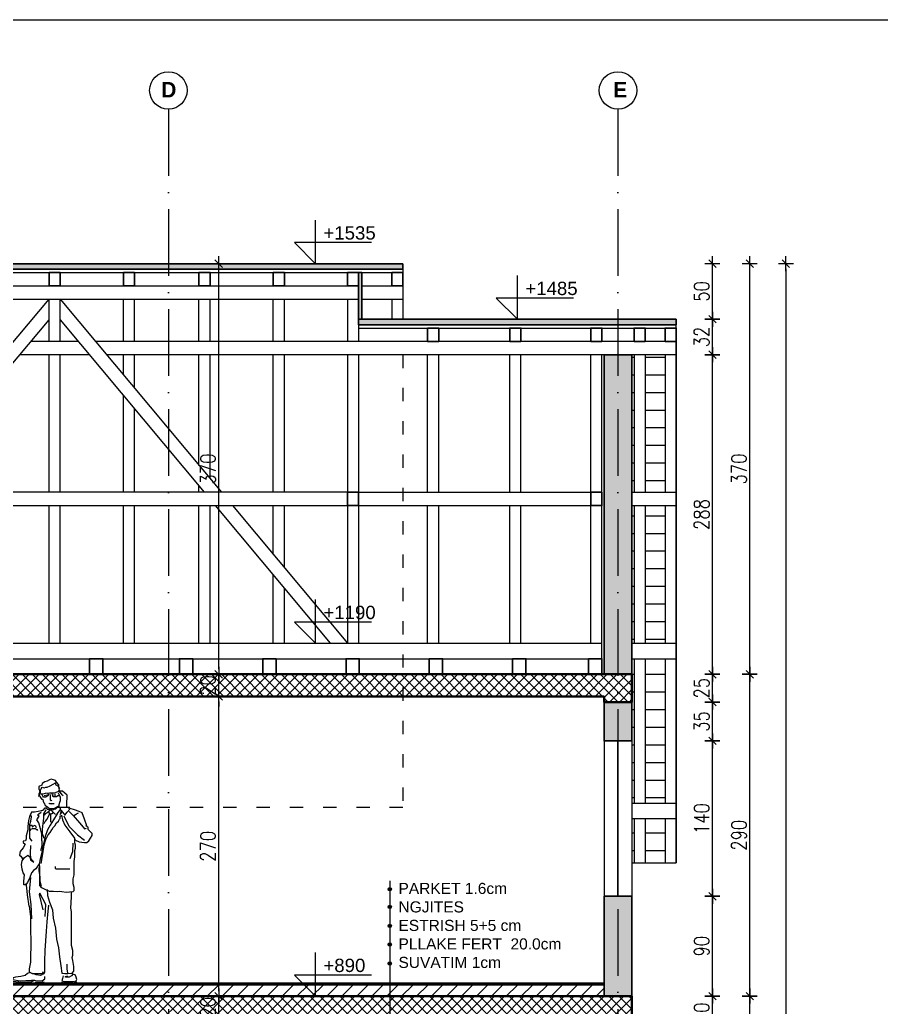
# Model space of a CAD drawing. Header units: metres. Extents: x 2674 to 33045, y -10854 to 2806.
# Drawn here: x 31304 to 32080, y 1369 to 2259 of the extents above; entities that cross this region are included whole.
import ezdxf

# ---------------------------------------------------------------- set-up
doc = ezdxf.new("R2010")
doc.units = ezdxf.units.M
doc.linetypes.add('ACAD_ISO03W100', pattern=[30, 12, -18])
doc.linetypes.add('ACAD_ISO10W100', pattern=[18, 12, -3, 0, -3])
doc.layers.add('2d hamdia', color=7, linetype='Continuous')
doc.styles.add('_DIM Romans 0.8', font='romans.shx', dxfattribs={"width": 0.8})
doc.styles.get("Standard").update_dxf_attribs({"font": 'arial.ttf'})
doc.dimstyles.new('50 jasht', dxfattribs={"dimscale": 15, "dimtxt": 0.9, "dimasz": 0.3, "dimexe": 1.25, "dimexo": 0.625, "dimgap": 0.2, "dimtad": 1, "dimdec": 0, "dimzin": 12, "dimdsep": 46, "dimtxsty": '_DIM Romans 0.8', "dimblk": '- Kosa Crta za DIM (Mala)', "dimcen": 1, "dimse1": 1, "dimse2": 1, "dimclrd": 256, "dimclrt": 256, "dimazin": 3, "dimtfac": 1, "dimtdec": 0, "dimtix": 1, "dimtmove": 0, "dimatfit": 3, "dimfxl": 1, "dimlwd": 0, "dimarcsym": 0})

# ---------------------------------------------------------------- blocks, each defined once
blk = doc.blocks.new('- Kosa Crta za DIM (Mala)')
for points in [[(-1.5, 0), (1.5, 0)], [(-0.75, -0.75), (0.75, 0.75)], [(0, -1.5), (0, 1.5)]]:
    blk.add_lwpolyline(points)
blk = doc.blocks.new('*D602')
at = {"lineweight": 0, "transparency": 16777216}
blk.add_line((31928.4, 1353.51), (31928.4, 1374.51), dxfattribs=at)
at = {"layer": 'Defpoints', "color": 0, "lineweight": 0, "transparency": 16777216}
for p in [(31855.81, 1379.01), (31928.4, 1379.01), (31855.81, 1349.01)]:
    blk.add_point(p, dxfattribs=at)
at = {"lineweight": 0, "transparency": 16777216, "xscale": 4.5, "yscale": 4.5, "zscale": 4.5}
for p, rotation in [((31928.4, 1379.01), 90), ((31928.4, 1349.01), 270)]:
    blk.add_blockref('- Kosa Crta za DIM (Mala)', p, dxfattribs=dict(at, rotation=rotation))
at = {"lineweight": 0, "transparency": 16777216, "insert": (31918.65, 1364.01), "char_height": 13.5, "attachment_point": 5, "rotation": 90, "style": '_DIM Romans 0.8'}
blk.add_mtext('30', dxfattribs=at)
blk = doc.blocks.new('*D603')
at = {"lineweight": 0, "transparency": 16777216}
blk.add_line((31928.4, 1383.51), (31928.4, 1464.51), dxfattribs=at)
at = {"layer": 'Defpoints', "color": 0, "lineweight": 0, "transparency": 16777216}
for p in [(31855.81, 1469.01), (31928.4, 1469.01), (31855.81, 1379.01)]:
    blk.add_point(p, dxfattribs=at)
at = {"lineweight": 0, "transparency": 16777216, "xscale": 4.5, "yscale": 4.5, "zscale": 4.5}
for p, rotation in [((31928.4, 1469.01), 90), ((31928.4, 1379.01), 270)]:
    blk.add_blockref('- Kosa Crta za DIM (Mala)', p, dxfattribs=dict(at, rotation=rotation))
at = {"lineweight": 0, "transparency": 16777216, "insert": (31918.65, 1424.01), "char_height": 13.5, "attachment_point": 5, "rotation": 90, "style": '_DIM Romans 0.8'}
blk.add_mtext('90', dxfattribs=at)
blk = doc.blocks.new('*D604')
at = {"lineweight": 0, "transparency": 16777216}
blk.add_line((31928.4, 1473.51), (31928.4, 1604.51), dxfattribs=at)
at = {"layer": 'Defpoints', "color": 0, "lineweight": 0, "transparency": 16777216}
for p in [(31855.81, 1609.01), (31928.4, 1609.01), (31855.81, 1469.01)]:
    blk.add_point(p, dxfattribs=at)
at = {"lineweight": 0, "transparency": 16777216, "xscale": 4.5, "yscale": 4.5, "zscale": 4.5}
for p, rotation in [((31928.4, 1609.01), 90), ((31928.4, 1469.01), 270)]:
    blk.add_blockref('- Kosa Crta za DIM (Mala)', p, dxfattribs=dict(at, rotation=rotation))
at = {"lineweight": 0, "transparency": 16777216, "insert": (31918.65, 1539.01), "char_height": 13.5, "attachment_point": 5, "rotation": 90, "style": '_DIM Romans 0.8'}
blk.add_mtext('140', dxfattribs=at)
blk = doc.blocks.new('*D605')
at = {"lineweight": 0, "transparency": 16777216}
blk.add_line((31928.4, 1613.51), (31928.4, 1639.51), dxfattribs=at)
at = {"layer": 'Defpoints', "color": 0, "lineweight": 0, "transparency": 16777216}
for p in [(31855.81, 1644.01), (31928.4, 1644.01), (31855.81, 1609.01)]:
    blk.add_point(p, dxfattribs=at)
at = {"lineweight": 0, "transparency": 16777216, "xscale": 4.5, "yscale": 4.5, "zscale": 4.5}
for p, rotation in [((31928.4, 1644.01), 90), ((31928.4, 1609.01), 270)]:
    blk.add_blockref('- Kosa Crta za DIM (Mala)', p, dxfattribs=dict(at, rotation=rotation))
at = {"lineweight": 0, "transparency": 16777216, "insert": (31918.65, 1626.51), "char_height": 13.5, "attachment_point": 5, "rotation": 90, "style": '_DIM Romans 0.8'}
blk.add_mtext('35', dxfattribs=at)
blk = doc.blocks.new('*D606')
at = {"lineweight": 0, "transparency": 16777216}
blk.add_line((31928.4, 1648.51), (31928.4, 1664.51), dxfattribs=at)
at = {"layer": 'Defpoints', "color": 0, "lineweight": 0, "transparency": 16777216}
for p in [(31855.81, 1669.01), (31928.4, 1669.01), (31855.81, 1644.01)]:
    blk.add_point(p, dxfattribs=at)
at = {"lineweight": 0, "transparency": 16777216, "xscale": 4.5, "yscale": 4.5, "zscale": 4.5}
for p, rotation in [((31928.4, 1669.01), 90), ((31928.4, 1644.01), 270)]:
    blk.add_blockref('- Kosa Crta za DIM (Mala)', p, dxfattribs=dict(at, rotation=rotation))
at = {"lineweight": 0, "transparency": 16777216, "insert": (31918.65, 1656.51), "char_height": 13.5, "attachment_point": 5, "rotation": 90, "style": '_DIM Romans 0.8'}
blk.add_mtext('25', dxfattribs=at)
blk = doc.blocks.new('*D607')
at = {"lineweight": 0, "transparency": 16777216}
blk.add_line((31928.4, 1673.51), (31928.4, 1952.51), dxfattribs=at)
at = {"layer": 'Defpoints', "color": 0, "lineweight": 0, "transparency": 16777216}
for p in [(31855.81, 1957.01), (31928.4, 1957.01), (31855.81, 1669.01)]:
    blk.add_point(p, dxfattribs=at)
at = {"lineweight": 0, "transparency": 16777216, "xscale": 4.5, "yscale": 4.5, "zscale": 4.5}
for p, rotation in [((31928.4, 1957.01), 90), ((31928.4, 1669.01), 270)]:
    blk.add_blockref('- Kosa Crta za DIM (Mala)', p, dxfattribs=dict(at, rotation=rotation))
at = {"lineweight": 0, "transparency": 16777216, "insert": (31918.65, 1813.01), "char_height": 13.5, "attachment_point": 5, "rotation": 90, "style": '_DIM Romans 0.8'}
blk.add_mtext('288', dxfattribs=at)
blk = doc.blocks.new('*D608')
at = {"lineweight": 0, "transparency": 16777216}
blk.add_line((31928.4, 1961.51), (31928.4, 1984.51), dxfattribs=at)
at = {"layer": 'Defpoints', "color": 0, "lineweight": 0, "transparency": 16777216}
for p in [(31895.81, 1989.01), (31928.4, 1989.01), (31855.81, 1957.01)]:
    blk.add_point(p, dxfattribs=at)
at = {"lineweight": 0, "transparency": 16777216, "xscale": 4.5, "yscale": 4.5, "zscale": 4.5}
for p, rotation in [((31928.4, 1989.01), 90), ((31928.4, 1957.01), 270)]:
    blk.add_blockref('- Kosa Crta za DIM (Mala)', p, dxfattribs=dict(at, rotation=rotation))
at = {"lineweight": 0, "transparency": 16777216, "insert": (31918.65, 1973.01), "char_height": 13.5, "attachment_point": 5, "rotation": 90, "style": '_DIM Romans 0.8'}
blk.add_mtext('32', dxfattribs=at)
blk = doc.blocks.new('*D609')
at = {"lineweight": 0, "transparency": 16777216}
blk.add_line((31928.4, 1993.51), (31928.4, 2034.51), dxfattribs=at)
at = {"layer": 'Defpoints', "color": 0, "lineweight": 0, "transparency": 16777216}
for p in [(31649.63, 2039.01), (31928.4, 2039.01), (31895.81, 1989.01)]:
    blk.add_point(p, dxfattribs=at)
at = {"lineweight": 0, "transparency": 16777216, "xscale": 4.5, "yscale": 4.5, "zscale": 4.5}
for p, rotation in [((31928.4, 2039.01), 90), ((31928.4, 1989.01), 270)]:
    blk.add_blockref('- Kosa Crta za DIM (Mala)', p, dxfattribs=dict(at, rotation=rotation))
at = {"lineweight": 0, "transparency": 16777216, "insert": (31918.65, 2014.01), "char_height": 13.5, "attachment_point": 5, "rotation": 90, "style": '_DIM Romans 0.8'}
blk.add_mtext('50', dxfattribs=at)
blk = doc.blocks.new('*D614')
at = {"lineweight": 0, "transparency": 16777216}
blk.add_line((31962.02, 1093.51), (31962.02, 1374.51), dxfattribs=at)
at = {"layer": 'Defpoints', "color": 0, "lineweight": 0, "transparency": 16777216}
for p in [(31855.81, 1379.01), (31962.02, 1379.01), (31855.81, 1089.01)]:
    blk.add_point(p, dxfattribs=at)
at = {"lineweight": 0, "transparency": 16777216, "xscale": 4.5, "yscale": 4.5, "zscale": 4.5}
for p, rotation in [((31962.02, 1379.01), 90), ((31962.02, 1089.01), 270)]:
    blk.add_blockref('- Kosa Crta za DIM (Mala)', p, dxfattribs=dict(at, rotation=rotation))
at = {"lineweight": 0, "transparency": 16777216, "insert": (31952.27, 1234.01), "char_height": 13.5, "attachment_point": 5, "rotation": 90, "style": '_DIM Romans 0.8'}
blk.add_mtext('290', dxfattribs=at)
blk = doc.blocks.new('*D615')
at = {"lineweight": 0, "transparency": 16777216}
blk.add_line((31962.02, 1383.51), (31962.02, 1664.51), dxfattribs=at)
at = {"layer": 'Defpoints', "color": 0, "lineweight": 0, "transparency": 16777216}
for p in [(31855.81, 1669.01), (31962.02, 1669.01), (31855.81, 1379.01)]:
    blk.add_point(p, dxfattribs=at)
at = {"lineweight": 0, "transparency": 16777216, "xscale": 4.5, "yscale": 4.5, "zscale": 4.5}
for p, rotation in [((31962.02, 1669.01), 90), ((31962.02, 1379.01), 270)]:
    blk.add_blockref('- Kosa Crta za DIM (Mala)', p, dxfattribs=dict(at, rotation=rotation))
at = {"lineweight": 0, "transparency": 16777216, "insert": (31952.27, 1524.01), "char_height": 13.5, "attachment_point": 5, "rotation": 90, "style": '_DIM Romans 0.8'}
blk.add_mtext('290', dxfattribs=at)
blk = doc.blocks.new('*D616')
at = {"lineweight": 0, "transparency": 16777216}
blk.add_line((31962.02, 1673.51), (31962.02, 2034.51), dxfattribs=at)
at = {"layer": 'Defpoints', "color": 0, "lineweight": 0, "transparency": 16777216}
for p in [(31649.63, 2039.01), (31962.02, 2039.01), (31855.81, 1669.01)]:
    blk.add_point(p, dxfattribs=at)
at = {"lineweight": 0, "transparency": 16777216, "xscale": 4.5, "yscale": 4.5, "zscale": 4.5}
for p, rotation in [((31962.02, 2039.01), 90), ((31962.02, 1669.01), 270)]:
    blk.add_blockref('- Kosa Crta za DIM (Mala)', p, dxfattribs=dict(at, rotation=rotation))
at = {"lineweight": 0, "transparency": 16777216, "insert": (31952.27, 1854.01), "char_height": 13.5, "attachment_point": 5, "rotation": 90, "style": '_DIM Romans 0.8'}
blk.add_mtext('370', dxfattribs=at)
blk = doc.blocks.new('*D617')
at = {"lineweight": 0, "transparency": 16777216}
blk.add_line((31994.57, 2034.51), (31994.57, 459.51), dxfattribs=at)
at = {"layer": 'Defpoints', "color": 0, "lineweight": 0, "transparency": 16777216}
for p in [(31649.63, 2039.01), (31855.81, 455.01), (31994.57, 455.01)]:
    blk.add_point(p, dxfattribs=at)
at = {"lineweight": 0, "transparency": 16777216, "xscale": 4.5, "yscale": 4.5, "zscale": 4.5}
for p, rotation in [((31994.57, 2039.01), 90), ((31994.57, 455.01), 270)]:
    blk.add_blockref('- Kosa Crta za DIM (Mala)', p, dxfattribs=dict(at, rotation=rotation))
at = {"lineweight": 0, "transparency": 16777216, "insert": (31984.82, 1247.01), "char_height": 13.5, "attachment_point": 5, "rotation": 90, "style": '_DIM Romans 0.8'}
blk.add_mtext('1584', dxfattribs=at)
blk = doc.blocks.new('*D623')
at = {"lineweight": 0, "transparency": 16777216}
for p, q in [((31483.65, 1383.51), (31483.65, 1388.01)), ((31483.65, 1359.01), (31483.65, 1379.01)), ((31483.65, 1354.51), (31483.65, 1350.01))]:
    blk.add_line(p, q, dxfattribs=at)
at = {"layer": 'Defpoints', "color": 0, "lineweight": 0, "transparency": 16777216}
for p in [(31338.81, 1379.01), (31483.65, 1379.01), (31390.81, 1359.01)]:
    blk.add_point(p, dxfattribs=at)
at = {"lineweight": 0, "transparency": 16777216, "xscale": 4.5, "yscale": 4.5, "zscale": 4.5}
for p, rotation in [((31483.65, 1379.01), 270), ((31483.65, 1359.01), 90)]:
    blk.add_blockref('- Kosa Crta za DIM (Mala)', p, dxfattribs=dict(at, rotation=rotation))
at = {"lineweight": 0, "transparency": 16777216, "insert": (31473.9, 1369.01), "char_height": 13.5, "attachment_point": 5, "rotation": 90, "style": '_DIM Romans 0.8'}
blk.add_mtext('20', dxfattribs=at)
blk = doc.blocks.new('*D624')
at = {"lineweight": 0, "transparency": 16777216}
blk.add_line((31483.65, 1383.51), (31483.65, 1644.51), dxfattribs=at)
at = {"layer": 'Defpoints', "color": 0, "lineweight": 0, "transparency": 16777216}
for p in [(31458.31, 1649.01), (31483.65, 1649.01), (31338.81, 1379.01)]:
    blk.add_point(p, dxfattribs=at)
at = {"lineweight": 0, "transparency": 16777216, "xscale": 4.5, "yscale": 4.5, "zscale": 4.5}
for p, rotation in [((31483.65, 1649.01), 90), ((31483.65, 1379.01), 270)]:
    blk.add_blockref('- Kosa Crta za DIM (Mala)', p, dxfattribs=dict(at, rotation=rotation))
at = {"lineweight": 0, "transparency": 16777216, "insert": (31473.9, 1514.01), "char_height": 13.5, "attachment_point": 5, "rotation": 90, "style": '_DIM Romans 0.8'}
blk.add_mtext('270', dxfattribs=at)
blk = doc.blocks.new('*D625')
at = {"lineweight": 0, "transparency": 16777216}
for p, q in [((31483.65, 1673.51), (31483.65, 1678.01)), ((31483.65, 1649.01), (31483.65, 1669.01)), ((31483.65, 1644.51), (31483.65, 1640.01))]:
    blk.add_line(p, q, dxfattribs=at)
at = {"layer": 'Defpoints', "color": 0, "lineweight": 0, "transparency": 16777216}
for p in [(31460.31, 1669.01), (31483.65, 1669.01), (31458.31, 1649.01)]:
    blk.add_point(p, dxfattribs=at)
at = {"lineweight": 0, "transparency": 16777216, "xscale": 4.5, "yscale": 4.5, "zscale": 4.5}
for p, rotation in [((31483.65, 1669.01), 270), ((31483.65, 1649.01), 90)]:
    blk.add_blockref('- Kosa Crta za DIM (Mala)', p, dxfattribs=dict(at, rotation=rotation))
at = {"lineweight": 0, "transparency": 16777216, "insert": (31473.9, 1659.01), "char_height": 13.5, "attachment_point": 5, "rotation": 90, "style": '_DIM Romans 0.8'}
blk.add_mtext('20', dxfattribs=at)
blk = doc.blocks.new('*D626')
at = {"lineweight": 0, "transparency": 16777216}
blk.add_line((31483.65, 1673.51), (31483.65, 2034.51), dxfattribs=at)
at = {"layer": 'Defpoints', "color": 0, "lineweight": 0, "transparency": 16777216}
for p in [(31335.22, 2039.01), (31483.65, 2039.01), (31460.31, 1669.01)]:
    blk.add_point(p, dxfattribs=at)
at = {"lineweight": 0, "transparency": 16777216, "xscale": 4.5, "yscale": 4.5, "zscale": 4.5}
for p, rotation in [((31483.65, 2039.01), 90), ((31483.65, 1669.01), 270)]:
    blk.add_blockref('- Kosa Crta za DIM (Mala)', p, dxfattribs=dict(at, rotation=rotation))
at = {"lineweight": 0, "transparency": 16777216, "insert": (31473.9, 1854.01), "char_height": 13.5, "attachment_point": 5, "rotation": 90, "style": '_DIM Romans 0.8'}
blk.add_mtext('370', dxfattribs=at)
blk = doc.blocks.new('PRERJE NJERI1')
at = {"color": 26, "linetype": 'ByBlock'}
for p, q in [((-237.6, 1666.8), (-237.6, 1677.4)), ((-274.5, 1656.2), (-248.1, 1661.5)), ((-211.2, 1608.7), (-205.9, 1614)), ((-190.1, 1661.5), (-168.9, 1661.5)), ((-258.7, 1529.5), (-279.8, 1492.5)), ((-211.2, 1492.5), (-216.5, 1492.5)), ((-158.4, 1492.5), (-126.7, 1534.7)), ((-385.4, 1392.1), (-396, 1386.8)), ((-385.4, 1392.1), (-374.8, 1376.2)), ((5.3, 1260), (-5.3, 1275.9)), ((21.1, 1307.6), (84.5, 1260)), ((-318.2, 1036.2), (-326.1, 1036.2)), ((-311.5, 858.5), (-311.5, 1032.8)), ((-258.7, 689.4), (-311.5, 789.8)), ((-406.5, 673.6), (-396, 578.5)), ((-264, 583.8), (-258.7, 689.4)), ((-237.6, 631.3), (-232.3, 684.2)), ((-279.8, 71.3), (-285.1, 92.5)), ((-89.7, -7.9), (-121.4, -2.6))]:
    blk.add_line(p, q, dxfattribs=at)
at = {"color": 26, "linetype": 'ByBlock', "flags": 128}
for points in [[(-137.3, 1698.5), (-142.6, 1735.5), (-142.6, 1751.3), (-163.7, 1772.5), (-174.2, 1788.3), (-190.1, 1793.6), (-211.2, 1798.9), (-227, 1793.6), (-248.1, 1783), (-269.2, 1777.8), (-290.4, 1761.9), (-295.6, 1746.1), (-322.1, 1735.5), (-322.1, 1714.4), (-311.5, 1693.2), (-316.8, 1672.1), (-316.8, 1661.5), (-311.5, 1651)], [(-316.8, 1672.1), (-311.5, 1677.4), (-306.2, 1682.7), (-306.2, 1703.8), (-300.9, 1714.4), (-290.4, 1730.2), (-274.5, 1724.9), (-258.7, 1730.2), (-248.1, 1730.2), (-221.7, 1740.8), (-195.3, 1756.6), (-174.2, 1767.2), (-174.2, 1756.6), (-168.9, 1751.3), (-153.1, 1740.8), (-147.8, 1730.2), (-137.3, 1714.4)], [(-306.2, 1682.7), (-316.8, 1672.1), (-322.1, 1661.5), (-322.1, 1645.7), (-316.8, 1661.5), (-316.8, 1672.1)], [(-174.2, 1677.4), (-227, 1677.4), (-264, 1672.1), (-285.1, 1666.8), (-300.9, 1666.8), (-311.5, 1672.1)], [(-237.6, 1666.8), (-237.6, 1656.2), (-258.7, 1640.4), (-279.8, 1640.4), (-285.1, 1651), (-295.6, 1666.8)], [(-211.2, 1608.7), (-216.5, 1614), (-216.5, 1656.2), (-221.7, 1666.8)], [(-205.9, 1672.1), (-200.6, 1651), (-195.3, 1645.7), (-163.7, 1645.7), (-153.1, 1656.2), (-142.6, 1656.2)], [(-89.7, 1677.4), (-110.9, 1693.2), (-147.8, 1693.2), (-153.1, 1687.9), (-168.9, 1682.7), (-174.2, 1677.4)], [(-151, 1679.9), (-143.9, 1666.8), (-132, 1640.4), (-132, 1608.7), (-137.3, 1592.8), (-142.6, 1571.7), (-142.6, 1555.9), (-132, 1545.3), (-132, 1524.2)], [(-137.3, 1698.5), (-147.8, 1693.2), (-137.3, 1687.9), (-121.4, 1666.8), (-105.6, 1656.2)], [(-68.6, 1550.6), (-73.9, 1561.1), (-73.9, 1603.4), (-68.6, 1629.8), (-70.4, 1646.5), (-70.4, 1657.1), (-89.7, 1677.4)], [(-312.4, 1646.7), (-295.6, 1619.3), (-290.4, 1624.5), (-285.1, 1619.3), (-281.7, 1604.6), (-277, 1589.6), (-271.7, 1584.3), (-267.1, 1571.2), (-258.7, 1566.4)], [(-184.8, 1582.3), (-227, 1582.3), (-227, 1587.6), (-211.2, 1582.3)], [(-300.9, 1518.9), (-327.3, 1513.6), (-359, 1508.3), (-385.4, 1508.3), (-396, 1487.2)], [(-295.6, 1254.7), (-295.6, 1312.8), (-306.2, 1360.4), (-322.1, 1413.2), (-337.9, 1439.6), (-316.8, 1471.3), (-332.6, 1481.9), (-322.1, 1492.5), (-300.9, 1508.3)], [(-158.4, 1492.5), (-190.1, 1439.6), (-221.7, 1392.1), (-242.9, 1349.8), (-264, 1291.7), (-279.8, 1228.3), (-295.6, 1154.4), (-311.5, 1080.4), (-316.8, 1043.4), (-318.2, 1036.2)], [(-300.9, 1518.9), (-279.8, 1529.5), (-264, 1545.3)], [(-279.8, 1492.5), (-279.8, 1455.5), (-285.1, 1407.9), (-290.4, 1355.1), (-290.4, 1318.1), (-279.8, 1286.4), (-279.8, 1275.9)], [(-253.4, 1561.1), (-258.7, 1555.9), (-258.7, 1545.3), (-242.9, 1534.7), (-227, 1529.5), (-211.2, 1524.2), (-221.7, 1524.2), (-232.3, 1513.6), (-248.1, 1503), (-264, 1492.5), (-274.5, 1481.9)], [(-274.5, 1407.9), (-264, 1423.8), (-248.1, 1444.9), (-237.6, 1466.1), (-227, 1487.2), (-227, 1503), (-237.6, 1508.3)], [(-253.4, 1561.1), (-227, 1540), (-200.6, 1540), (-174.2, 1545.3), (-153.1, 1561.1)], [(-216.5, 1492.5), (-216.5, 1423.8), (-211.2, 1418.5)], [(-142.6, 1561.1), (-158.4, 1550.6), (-174.2, 1534.7), (-179.5, 1534.7), (-195.3, 1529.5), (-211.2, 1524.2), (-205.9, 1518.9), (-195.3, 1508.3), (-179.5, 1492.5), (-174.2, 1487.2)], [(-211.2, 1492.5), (-195.3, 1497.8), (-200.6, 1513.6)], [(-121.4, 1524.2), (-126.7, 1513.6), (-132, 1487.2), (-121.4, 1503), (-116.1, 1518.9), (-110.9, 1508.3), (-100.3, 1492.5), (-89.7, 1481.9), (-68.6, 1508.3), (-47.5, 1534.7), (-58.1, 1545.3)], [(-52.8, 1513.6), (-21.1, 1481.9), (21.1, 1434.4), (58.1, 1392.1), (84.5, 1360.4), (100.3, 1365.7)], [(105.6, 1386.8), (84.5, 1444.9), (63.4, 1503), (37, 1513.6), (-5.3, 1529.5), (-42.2, 1540)], [(-5.3, 1476.6), (5.3, 1487.2), (31.7, 1503)], [(-380.1, 1249.4), (-401.2, 1275.9), (-401.2, 1397.4), (-390.7, 1429.1), (-385.4, 1466.1), (-390.7, 1481.9), (-401.2, 1481.9), (-411.8, 1434.4), (-417.1, 1381.5), (-417.1, 1349.8), (-432.9, 1297), (-432.9, 1270.6), (-438.2, 1254.7), (-459.3, 1249.4), (-459.3, 1238.9), (-443.5, 1223), (-459.3, 1191.3), (-485.7, 1159.6), (-491, 1127.9), (-480.4, 1117.4), (-459.3, 1085.7)], [(-121.4, 1481.9), (-110.9, 1439.6), (-89.7, 1392.1), (-47.5, 1334), (-5.3, 1275.9), (-5.3, 1238.9), (0, 1217.7), (0, 1186.1), (-5.3, 1164.9), (-5.3, 1112.1), (-10.6, 1069.8), (-10.6, 953.6), (-21.1, 916.6), (-21.1, 874.3), (-10.6, 842.7), (-10.6, 811), (-21.1, 800.4), (-79.2, 795.1), (-116.1, 800.4), (-137.3, 805.7), (-158.4, 800.4), (-190.1, 805.7), (-227, 805.7), (-264, 821.5), (-295.6, 837.4), (-311.5, 858.5)], [(-300.9, 1054), (-285.1, 1138.5), (-274.5, 1217.7), (-258.7, 1265.3), (-237.6, 1307.6), (-221.7, 1328.7), (-205.9, 1349.8), (-195.3, 1371), (-179.5, 1386.8), (-163.7, 1413.2), (-147.8, 1429.1), (-137.3, 1444.9), (-132, 1450.2), (-132, 1476.6), (-121.4, 1476.6)], [(21.1, 1307.6), (-52.8, 1381.5), (-95, 1471.3)], [(-348.4, 1360.4), (-380.1, 1360.4), (-396, 1355.1), (-401.2, 1344.5)], [(-369.6, 1386.8), (-353.7, 1392.1), (-343.2, 1371)], [(-348.4, 1360.4), (-337.9, 1355.1), (-332.6, 1344.5)], [(5.3, 1260), (37, 1244.2), (84.5, 1238.9), (105.6, 1238.9), (121.4, 1254.7), (153.1, 1302.3), (153.1, 1318.1), (116.1, 1355.1), (116.1, 1376.2), (95, 1386.8)], [(-295.6, 1254.7), (-295.6, 1207.2), (-306.2, 1164.9)], [(-42.2, 1096.2), (-21.1, 1159.6), (-15.8, 1233.6)], [(-316.8, 1048.7), (-348.4, 1006.4), (-369.6, 990.6), (-385.4, 969.4), (-401.2, 927.2), (-422.4, 884.9), (-432.9, 869.1), (-443.5, 863.8), (-454, 863.8), (-454, 895.5), (-448.8, 953.6), (-459.3, 969.4), (-469.9, 1001.1), (-475.2, 1043.4), (-469.9, 1075.1), (-448.8, 1106.8), (-422.4, 1122.7), (-417.1, 1127.9), (-401.2, 1112.1), (-396, 1085.7), (-374.8, 1069.8), (-364.3, 1064.5), (-390.7, 1096.2), (-396, 1143.8), (-390.7, 1212.5)], [(-322.1, 1017), (-322.1, 990.6), (-311.5, 932.5), (-311.5, 895.5), (-300.9, 853.2)], [(-47.5, 1001.1), (-168.9, 1001.1), (-174.2, 1011.7), (-174.2, 1027.6)], [(-396, 927.2), (-406.5, 800.4), (-390.7, 689.4), (-385.4, 562.6)], [(-406.5, 673.6), (-422.4, 774), (-427.6, 837.4), (-432.9, 874.3)], [(-311.5, 789.8), (-316.8, 779.3), (-285.1, 641.9)], [(-248.1, 821.5), (-242.9, 768.7), (-227, 710.6), (-200.6, 641.9), (-195.3, 567.9), (-174.2, 478.1), (-163.7, 383), (-147.8, 303.8), (-137.3, 224.5), (-126.7, 145.3), (-116.1, 81.9), (-89.7, 76.6), (-63.4, 76.6), (-26.4, 81.9), (-10.6, 97.7), (-10.6, 140), (-21.1, 192.8), (-26.4, 219.2), (-21.1, 240.4), (-21.1, 282.6), (-31.7, 324.9), (-31.7, 626), (-36.9, 657.7), (-31.7, 758.1), (-31.7, 795.1)], [(-396, 578.5), (-396, 446.4), (-390.7, 383), (-390.7, 314.3), (-396, 240.4), (-396, 177), (-406.5, 118.9), (-406.5, 92.5), (-380.1, 76.6), (-300.9, 76.6), (-269.2, 87.2), (-269.2, 187.5), (-264, 282.6), (-258.7, 367.2), (-253.4, 451.7), (-248.1, 536.2), (-237.6, 631.3)], [(-63.4, 81.9), (-68.6, 118.9), (-68.6, 161.1)], [(-401.2, 87.2), (-422.4, 76.6), (-443.5, 60.8), (-480.4, 50.2), (-527.9, 44.9), (-549.1, 39.6), (-554.4, 23.8), (-485.7, 13.2), (-385.4, 18.5), (-359, 18.5), (-348.4, 13.2), (-290.4, 13.2), (-269.2, 29.1), (-269.2, 50.2)], [(-369.6, 13.2), (-385.4, 2.6), (-475.2, -2.6), (-549.1, 7.9)], [(-279.8, 71.3), (-274.5, 76.6), (-306.2, 60.8), (-343.2, 66), (-374.8, 76.6)], [(-353.7, -2.6), (-311.5, -2.6), (-274.5, 2.6)], [(-105.6, 55.5), (-110.9, 34.3), (-116.1, 13.2), (-100.3, 7.9), (-15.8, 7.9), (10.6, 13.2), (15.8, 23.8), (10.6, 44.9), (0, 66), (-21.1, 71.3), (-31.7, 55.5), (-52.8, 44.9), (-84.5, 44.9), (-84.5, 50.2), (-63.4, 55.5)], [(-89.7, -7.9), (-15.8, -7.9), (15.8, 7.9)]]:
    blk.add_lwpolyline(points, dxfattribs=at)

msp = doc.modelspace()

# ---------------------------------------------------------------- hatches: boundary and pattern name
at = {"lineweight": 0}
h = msp.add_hatch(color=253, dxfattribs=at)
h.paths.add_polyline_path([(31895.81, 1989.01), (31609.63, 1989.01), (31609.63, 1984.01), (31895.81, 1984.01)])
h.paths.add_polyline_path([(31649.63, 2039.01), (31020.81, 2039.01), (31020.81, 2034.01), (31649.63, 2034.01)])
h.paths.add_polyline_path([(31060.81, 1989.01), (30781.81, 1989.01), (30781.81, 1984.01), (31060.81, 1984.01)])
h.paths.add_polyline_path([(31612.63, 2031.01), (31609.63, 2031.01), (31609.63, 2019.01), (31609.63, 1989.01), (31612.63, 1989.01)])
h.paths.add_polyline_path([(31060.81, 2019.01), (31060.81, 2031.01), (31057.81, 2031.01), (31057.81, 1989.01), (31060.81, 1989.01)])
h = msp.add_hatch(dxfattribs=at)
h.set_pattern_fill('ANSI31', color=256, scale=5, angle=135, style=0)
h.set_pattern_definition([(180, (30860.805, 1669.009), (-3e-15, -15.875), [])])
h.paths.add_polyline_path([(31867.81, 1833.01), (31885.81, 1833.01), (31885.81, 1969.01), (31867.81, 1969.01)])
h.paths.add_polyline_path([(31855.81, 1833.01), (31857.81, 1833.01), (31857.81, 1969.01), (31855.81, 1969.01)])
h.paths.add_polyline_path([(30791.81, 1833.01), (30809.81, 1833.01), (30809.81, 1969.01), (30791.81, 1969.01)])
h.paths.add_polyline_path([(30809.81, 1821.01), (30791.81, 1821.01), (30791.81, 1719.01), (30809.81, 1719.01)])
h.paths.add_polyline_path([(30821.81, 1821.01), (30819.81, 1821.01), (30819.81, 1719.01), (30821.81, 1719.01)])
h.paths.add_polyline_path([(30819.81, 1833.01), (30821.81, 1833.01), (30821.81, 1969.01), (30819.81, 1969.01)])
h.paths.add_polyline_path([(31867.81, 1697.01), (31885.81, 1697.01), (31885.81, 1821.01), (31867.81, 1821.01)])
h.paths.add_polyline_path([(31855.81, 1697.01), (31857.81, 1697.01), (31857.81, 1821.01), (31855.81, 1821.01)])
h.paths.add_polyline_path([(31885.81, 1539.01), (31867.81, 1539.01), (31867.81, 1499.01), (31885.81, 1499.01)])
h.paths.add_polyline_path([(31867.81, 1553.01), (31885.81, 1553.01), (31885.81, 1683.01), (31867.81, 1683.01)])
h.paths.add_polyline_path([(31855.81, 1553.01), (31857.81, 1553.01), (31857.81, 1683.01), (31855.81, 1683.01)])
h.paths.add_polyline_path([(31857.81, 1539.01), (31855.81, 1539.01), (31855.81, 1499.01), (31857.81, 1499.01)])
h = msp.add_hatch(color=255, dxfattribs=at)
h.paths.add_polyline_path([(30846.81, 1957.01), (30821.81, 1957.01), (30821.81, 1669.01), (30846.81, 1669.01)])
h.paths.add_polyline_path([(31855.81, 1957.01), (31830.81, 1957.01), (31830.81, 1669.01), (31855.81, 1669.01)])
at = {"lineweight": 30}
msp.add_hatch(color=255, dxfattribs=at).paths.add_polyline_path([(31855.81, 1644.01), (31830.81, 1644.01), (31830.81, 1609.01), (31855.81, 1609.01)])
at = {"true_color": 0x000000}
for points in [[(31639.23, 1475.4, 1), (31636.23, 1475.4, 1)], [(31639.23, 1459.37, 1), (31636.23, 1459.37, 1)], [(31639.23, 1442.25, 1), (31636.23, 1442.25, 1)], [(31639.23, 1425.56, 1), (31636.23, 1425.56, 1)], [(31639.23, 1408.44, 1), (31636.23, 1408.44, 1)]]:
    msp.add_hatch(color=18, dxfattribs=at).paths.add_polyline_path(points)
at = {"lineweight": 30}
h = msp.add_hatch(color=255, dxfattribs=at)
h.paths.add_polyline_path([(31855.81, 1054.01), (31830.81, 1054.01), (31830.81, 1019.01), (31855.81, 1019.01)])
h.paths.add_polyline_path([(31855.81, 879.01), (31830.81, 879.01), (31830.81, 789.01), (31855.81, 789.01)])
h.paths.add_polyline_path([(31855.81, 1179.01), (31830.81, 1179.01), (31830.81, 1089.01), (31855.81, 1089.01)])
h.paths.add_polyline_path([(31855.81, 1349.01), (31830.81, 1349.01), (31830.81, 1319.01), (31855.81, 1319.01)])
h.paths.add_polyline_path([(31855.81, 1469.01), (31830.81, 1469.01), (31830.81, 1379.01), (31855.81, 1379.01)])
at = {"layer": '2d hamdia', "lineweight": 0}
h = msp.add_hatch(dxfattribs=at)
h.set_pattern_fill('ANSI37', color=26, scale=2, style=0)
h.paths.add_polyline_path([(31855.81, 1669.01), (31830.81, 1669.01), (31079.31, 1669.01), (31067.31, 1669.01), (30846.81, 1669.01), (30821.81, 1669.01), (30821.81, 1644.01), (30846.81, 1644.01), (30846.81, 1649.01), (31060.81, 1649.01), (31060.81, 1644.01), (31085.81, 1644.01), (31085.81, 1649.01), (31830.81, 1649.01), (31830.81, 1644.01), (31855.81, 1644.01)])
at = {"layer": '2d hamdia', "lineweight": 0, "true_color": 0x969696}
h = msp.add_hatch(dxfattribs=at)
h.set_pattern_fill('ANSI31', color=252, scale=3, style=0)
h.set_pattern_definition([(45, (30860.805, 1669.0085), (-6.73519, 6.73519), [])])
h.paths.add_polyline_path([(31830.81, 1379.01), (31830.81, 1389.01), (31085.81, 1389.01), (31085.81, 1379.01)])
h.paths.add_polyline_path([(30846.81, 1389.01), (30846.81, 1379.01), (31060.81, 1379.01), (31060.81, 1389.01)])
at = {"layer": '2d hamdia', "lineweight": 0}
h = msp.add_hatch(dxfattribs=at)
h.set_pattern_fill('ANSI37', color=26, scale=2, style=0)
h.set_pattern_definition([(45, (11869.842, 1641.6415), (-4.490128, 4.490128), []), (135, (11869.842, 1641.6415), (-4.490128, -4.490128), [])])
h.paths.add_polyline_path([(31450.81, 440.01), (31830.81, 440.01), (31830.81, 415.01), (31803.31, 415.01), (31803.31, 375.01), (31883.31, 375.01), (31883.31, 415.01), (31855.81, 415.01), (31855.81, 455.01), (31085.81, 455.01), (31085.81, 489.01), (30821.81, 489.01), (30821.81, 415.01), (30794.31, 415.01), (30794.31, 375.01), (30874.31, 375.01), (30874.31, 415.01), (30846.81, 415.01), (30846.81, 474.01), (31060.81, 474.01), (31060.81, 415.01), (31033.31, 415.01), (31033.31, 375.01), (31113.31, 375.01), (31113.31, 415.01), (31085.81, 415.01), (31085.81, 440.01), (31425.81, 440.01), (31425.81, 415.01), (31398.31, 415.01), (31398.31, 375.01), (31478.31, 375.01), (31478.31, 415.01), (31450.81, 415.01)])
h.paths.add_polyline_path([(31855.81, 789.01), (30821.81, 789.01), (30821.81, 754.01), (30846.81, 754.01), (30846.81, 769.01), (31060.81, 769.01), (31060.81, 754.01), (31085.81, 754.01), (31085.81, 769.01), (31425.81, 769.01), (31425.81, 754.01), (31450.81, 754.01), (31450.81, 769.01), (31830.81, 769.01), (31830.81, 754.01), (31855.81, 754.01)])
h.paths.add_polyline_path([(31855.81, 1089.01), (30821.81, 1089.01), (30821.81, 1054.01), (30846.81, 1054.01), (30846.81, 1069.01), (31060.81, 1069.01), (31060.81, 1054.01), (31085.81, 1054.01), (31085.81, 1069.01), (31425.81, 1069.01), (31425.81, 1054.01), (31450.81, 1054.01), (31450.81, 1069.01), (31830.81, 1069.01), (31830.81, 1054.01), (31855.81, 1054.01)])
h.paths.add_polyline_path([(31855.81, 1379.01), (30821.81, 1379.01), (30821.81, 1349.01), (30846.81, 1349.01), (30846.81, 1359.01), (31060.81, 1359.01), (31060.81, 1349.01), (31085.81, 1349.01), (31085.81, 1359.01), (31425.81, 1359.01), (31425.81, 1349.01), (31450.81, 1349.01), (31450.81, 1359.01), (31830.81, 1359.01), (31830.81, 1349.01), (31855.81, 1349.01)])

# ---------------------------------------------------------------- linework, layer by layer
at = {"color": 124, "linetype": 'ACAD_ISO10W100', "lineweight": 25, "ltscale": 5}
for p, q in [((31438.31, 2178.25), (31438.31, 308.13)), ((31843.31, 2178.25), (31843.31, 308.13))]:
    msp.add_line(p, q, dxfattribs=at)
at = {"lineweight": 0}
for p, q in [((31020.81, 2039.01), (31649.63, 2039.01)), ((31649.63, 2039.01), (31649.63, 2017.01)), ((31020.81, 2034.01), (31649.63, 2034.01)), ((31020.81, 2031.01), (31649.63, 2031.01)), ((31612.63, 2031.01), (31612.63, 1989.01)), ((31060.81, 2019.01), (31609.63, 2019.01)), ((31609.63, 2019.01), (31609.63, 1969.01)), ((31612.63, 2019.01), (31649.63, 2019.01)), ((31649.63, 2017.01), (31649.63, 1989.01)), ((31060.81, 2007.01), (31609.63, 2007.01)), ((31184.87, 1833.01), (31330.81, 2007.01)), ((31330.81, 1969.01), (31330.81, 2007.01)), ((31340.81, 1969.01), (31340.81, 2007.01)), ((31340.81, 2007.01), (31486.08, 1833.01)), ((31397.81, 1969.01), (31397.81, 2007.01)), ((31407.81, 1969.01), (31407.81, 2007.01)), ((31465.81, 1969.01), (31465.81, 2007.01)), ((31475.81, 1969.01), (31475.81, 2007.01)), ((31532.81, 1969.01), (31532.81, 2007.01)), ((31542.81, 1969.01), (31542.81, 2007.01)), ((31599.63, 2007.01), (31599.63, 1969.01)), ((31612.63, 2007.01), (31649.63, 2007.01)), ((31639.63, 2007.01), (31639.63, 1989.01)), ((31200.53, 1833.01), (31330.81, 1988.33)), ((31340.81, 1988.28), (31470.45, 1833.01)), ((31609.63, 1989.01), (31895.81, 1989.01)), ((31895.81, 1981.01), (31895.81, 1989.01)), ((31609.63, 1984.01), (31895.81, 1984.01)), ((31609.63, 1981.01), (31895.81, 1981.01)), ((31818.81, 1969.01), (31818.81, 1981.01)), ((31828.81, 1969.01), (31828.81, 1981.01)), ((31895.81, 1499.01), (31895.81, 1981.01)), ((31356.9, 1969.01), (31314.6, 1969.01)), ((31895.81, 1969.01), (31372.53, 1969.01)), ((31895.81, 1969.01), (31895.81, 1499.01)), ((31366.92, 1957.01), (31304.53, 1957.01)), ((31330.81, 1833.01), (31330.81, 1957.01)), ((31340.81, 1833.01), (31340.81, 1957.01)), ((31895.81, 1957.01), (31382.55, 1957.01)), ((31397.81, 1938.74), (31397.81, 1957.01)), ((31407.81, 1926.76), (31407.81, 1957.01)), ((31465.81, 1857.29), (31465.81, 1957.01)), ((31475.81, 1845.32), (31475.81, 1957.01)), ((31532.81, 1833.01), (31532.81, 1957.01)), ((31542.81, 1833.01), (31542.81, 1957.01)), ((31599.63, 1957.01), (31599.63, 1697.01)), ((31609.63, 1957.01), (31609.63, 1697.01)), ((31671.81, 1833.01), (31671.81, 1957.01)), ((31681.81, 1833.01), (31681.81, 1957.01)), ((31745.81, 1833.01), (31745.81, 1957.01)), ((31755.81, 1833.01), (31755.81, 1957.01)), ((31818.81, 1697.01), (31818.81, 1957.01)), ((31828.81, 1697.01), (31828.81, 1957.01)), ((31830.81, 1669.01), (31830.81, 1957.01)), ((31855.81, 1669.01), (31855.81, 1957.01)), ((31857.81, 1957.01), (31857.81, 1833.01)), ((31867.81, 1957.01), (31867.81, 1833.01)), ((31885.81, 1957.01), (31885.81, 1833.01)), ((31397.81, 1833.01), (31397.81, 1920.02)), ((31407.81, 1833.01), (31407.81, 1908.04)), ((31465.81, 1833.01), (31465.81, 1838.57)), ((31599.63, 1833.01), (31070.81, 1833.01)), ((31609.63, 1833.01), (31828.81, 1833.01)), ((31855.81, 1833.01), (31895.81, 1833.01)), ((31070.81, 1821.01), (31599.63, 1821.01)), ((31330.81, 1697.01), (31330.81, 1821.01)), ((31340.81, 1697.01), (31340.81, 1821.01)), ((31397.81, 1697.01), (31397.81, 1821.01)), ((31407.81, 1697.01), (31407.81, 1821.01)), ((31465.81, 1697.01), (31465.81, 1821.01)), ((31475.81, 1697.01), (31475.81, 1821.01)), ((31480.47, 1821.01), (31584, 1697.01)), ((31496.1, 1821.01), (31599.63, 1697.01)), ((31532.81, 1777.05), (31532.81, 1821.01)), ((31542.81, 1765.07), (31542.81, 1821.01)), ((31609.63, 1821.01), (31828.81, 1821.01)), ((31671.81, 1697.01), (31671.81, 1821.01)), ((31681.81, 1697.01), (31681.81, 1821.01)), ((31745.81, 1697.01), (31745.81, 1821.01)), ((31755.81, 1697.01), (31755.81, 1821.01)), ((31855.81, 1821.01), (31895.81, 1821.01)), ((31857.81, 1821.01), (31857.81, 1697.01)), ((31867.81, 1821.01), (31867.81, 1697.01)), ((31885.81, 1821.01), (31885.81, 1697.01)), ((31532.81, 1697.01), (31532.81, 1758.32)), ((31542.81, 1697.01), (31542.81, 1746.35)), ((30848.81, 1697.01), (31828.81, 1697.01)), ((31828.81, 1683.01), (31828.81, 1697.01)), ((31855.81, 1697.01), (31895.81, 1697.01)), ((30848.81, 1683.01), (31828.81, 1683.01)), ((31855.81, 1683.01), (31895.81, 1683.01)), ((31857.81, 1683.01), (31857.81, 1553.01)), ((31867.81, 1683.01), (31867.81, 1553.01)), ((31885.81, 1683.01), (31885.81, 1553.01)), ((31079.31, 1669.01), (31830.81, 1669.01)), ((31855.81, 1669.01), (31855.81, 1379.01)), ((31085.81, 1649.01), (31830.81, 1649.01)), ((31830.81, 1649.01), (31830.81, 1379.01)), ((31855.81, 1644.01), (31830.81, 1644.01)), ((31830.81, 1609.01), (31855.81, 1609.01)), ((31855.81, 1553.01), (31895.81, 1553.01)), ((31855.81, 1539.01), (31895.81, 1539.01)), ((31857.81, 1539.01), (31857.81, 1499.01)), ((31867.81, 1539.01), (31867.81, 1499.01)), ((31885.81, 1539.01), (31885.81, 1499.01)), ((31855.81, 1499.01), (31895.81, 1499.01)), ((31830.81, 1469.01), (31855.81, 1469.01)), ((31830.81, 1389.01), (31085.81, 1389.01)), ((31855.81, 1379.01), (30821.81, 1379.01)), ((31855.81, 1089.01), (31855.81, 1379.01))]:
    msp.add_line(p, q, dxfattribs=at)
at = {"color": 253, "linetype": 'ACAD_ISO03W100', "lineweight": 0}
for p, q in [((31649.63, 1957.01), (31649.63, 1549.01)), ((31649.63, 1549.01), (31020.81, 1549.01))]:
    msp.add_line(p, q, dxfattribs=at)
at = {"color": 5, "lineweight": 30}
msp.add_line((31843.31, 1609.01), (31843.31, 1469.01), dxfattribs=at)
at = {"color": 18, "true_color": 0x000000}
for p, q in [((31637.73, 1482.81), (31637.73, 1342.13)), ((31637.73, 1449.15), (31637.73, 1424.12))]:
    msp.add_line(p, q, dxfattribs=at)
at = {"elevation": -574.66}
msp.add_lwpolyline([(30075, 158.83), (30075, 2258.83), (33045, 2258.83), (33045, 158.83), (30075, 158.83)], close=True, dxfattribs=at)
at = {"lineweight": 20}
for points in [[(31621.34, 2058.02), (31551.79, 2058.02), (31570.81, 2039.01), (31570.81, 2078.37)], [(31803.25, 2008.02), (31733.7, 2008.02), (31752.72, 1989.01), (31752.72, 2028.37)], [(31621.34, 1716.02), (31551.79, 1716.02), (31570.81, 1697.01), (31570.81, 1736.37)], [(31621.34, 1398.02), (31551.79, 1398.02), (31570.81, 1379.01), (31570.81, 1418.37)]]:
    msp.add_lwpolyline(points, dxfattribs=at)
at = {"lineweight": 30}
for points in [[(31649.63, 2039.01), (31020.81, 2039.01), (31020.81, 2034.01), (31649.63, 2034.01)], [(31330.81, 2019.01), (31340.81, 2019.01), (31340.81, 2031.01), (31330.81, 2031.01)], [(31397.81, 2019.01), (31407.81, 2019.01), (31407.81, 2031.01), (31397.81, 2031.01)], [(31465.81, 2019.01), (31475.81, 2019.01), (31475.81, 2031.01), (31465.81, 2031.01)], [(31532.81, 2019.01), (31542.81, 2019.01), (31542.81, 2031.01), (31532.81, 2031.01)], [(31599.63, 2019.01), (31609.63, 2019.01), (31609.63, 2031.01), (31599.63, 2031.01)], [(31612.63, 2031.01), (31609.63, 2031.01), (31609.63, 2019.01), (31609.63, 1989.01), (31612.63, 1989.01)], [(31639.63, 2019.01), (31649.63, 2019.01), (31649.63, 2031.01), (31639.63, 2031.01)], [(31895.81, 1989.01), (31609.63, 1989.01), (31609.63, 1984.01), (31895.81, 1984.01)], [(31671.81, 1969.01), (31681.81, 1969.01), (31681.81, 1981.01), (31671.81, 1981.01)], [(31745.81, 1969.01), (31755.81, 1969.01), (31755.81, 1981.01), (31745.81, 1981.01)], [(31818.81, 1969.01), (31828.81, 1969.01), (31828.81, 1981.01), (31818.81, 1981.01)], [(31867.81, 1969.01), (31857.81, 1969.01), (31857.81, 1981.01), (31867.81, 1981.01)], [(31895.81, 1969.01), (31885.81, 1969.01), (31885.81, 1981.01), (31895.81, 1981.01)], [(31855.81, 1957.01), (31830.81, 1957.01), (31830.81, 1669.01), (31855.81, 1669.01)], [(31599.63, 1821.01), (31609.63, 1821.01), (31609.63, 1833.01), (31599.63, 1833.01)], [(31818.81, 1821.01), (31828.81, 1821.01), (31828.81, 1833.01), (31818.81, 1833.01)], [(31367.31, 1669.01), (31379.31, 1669.01), (31379.31, 1683.01), (31367.31, 1683.01)], [(31448.31, 1669.01), (31460.31, 1669.01), (31460.31, 1683.01), (31448.31, 1683.01)], [(31523.31, 1669.01), (31535.31, 1669.01), (31535.31, 1683.01), (31523.31, 1683.01)], [(31598.31, 1669.01), (31610.31, 1669.01), (31610.31, 1683.01), (31598.31, 1683.01)], [(31673.31, 1669.01), (31685.31, 1669.01), (31685.31, 1683.01), (31673.31, 1683.01)], [(31748.31, 1669.01), (31760.31, 1669.01), (31760.31, 1683.01), (31748.31, 1683.01)], [(31828.81, 1669.01), (31816.81, 1669.01), (31816.81, 1683.01), (31828.81, 1683.01)], [(31855.81, 1644.01), (31830.81, 1644.01), (31830.81, 1609.01), (31855.81, 1609.01)], [(31855.81, 1469.01), (31830.81, 1469.01), (31830.81, 1379.01), (31855.81, 1379.01)]]:
    msp.add_lwpolyline(points, close=True, dxfattribs=at)
at = {"lineweight": 40}
for points in [[(31855.81, 1669.01), (31830.81, 1669.01), (31079.31, 1669.01), (31067.31, 1669.01), (30846.81, 1669.01), (30821.81, 1669.01), (30821.81, 1644.01), (30846.81, 1644.01), (30846.81, 1649.01), (31060.81, 1649.01), (31060.81, 1644.01), (31085.81, 1644.01), (31085.81, 1649.01), (31830.81, 1649.01), (31830.81, 1644.01), (31855.81, 1644.01)], [(31855.81, 1379.01), (30821.81, 1379.01), (30821.81, 1349.01), (30846.81, 1349.01), (30846.81, 1359.01), (31060.81, 1359.01), (31060.81, 1349.01), (31085.81, 1349.01), (31085.81, 1359.01), (31425.81, 1359.01), (31425.81, 1349.01), (31450.81, 1349.01), (31450.81, 1359.01), (31830.81, 1359.01), (31830.81, 1349.01), (31855.81, 1349.01)]]:
    msp.add_lwpolyline(points, close=True, dxfattribs=at)
at = {"color": 124, "lineweight": 25, "ltscale": 5}
for centre in [(31438.31, 2195.13), (31843.31, 2195.13)]:
    msp.add_circle(centre, 16.88, dxfattribs=at)
at = {"color": 18, "true_color": 0x000000}
for centre in [(31637.73, 1475.4), (31637.73, 1459.37), (31637.73, 1442.25), (31637.73, 1425.56), (31637.73, 1408.44)]:
    msp.add_circle(centre, 1.5, dxfattribs=at)
at = {"layer": '2d hamdia', "color": 44, "lineweight": 50}
msp.add_line((31830.81, 1390.01), (31085.81, 1390.01), dxfattribs=at)

# ---------------------------------------------------------------- block references
at = {"xscale": 0.1016402846616984, "yscale": 0.1016402846616984, "zscale": 0.1016402846616984}
msp.add_blockref('PRERJE NJERI1', (31354.23, 1391.54), dxfattribs=at)

# ---------------------------------------------------------------- texts
at = {"char_height": 14, "attachment_point": 1}
for s, insert in [('\\pi-0.77014;{\\fEras Light ITC|b1|i0|c0|p34;\\C124;D}', (31432.77, 2202.8)), ('\\pi1.2415;{\\fEras Light ITC|b1|i0|c0|p34;\\C124;E}', (31837.77, 2202.8))]:
    msp.add_mtext_dynamic_manual_height_columns(s, width=11.1898, gutter_width=12.5, heights=[0], dxfattribs=dict(at, insert=insert))
at = {"lineweight": 0, "char_height": 12, "attachment_point": 1}
for s, insert in [('+1535', (31577.98, 2072.75)), ('+1485', (31759.9, 2022.75)), ('+1190', (31577.98, 1730.75)), ('+890', (31577.98, 1412.75))]:
    msp.add_mtext_dynamic_manual_height_columns(s, width=211.7317, gutter_width=12.5, heights=[0], dxfattribs=dict(at, insert=insert))
at = {"lineweight": 30, "ltscale": 3.5, "insert": (31645.58, 1481.1), "char_height": 10, "width": 436.1863, "attachment_point": 1}
msp.add_mtext('PARKET 1.6cm\\PNGJITES  \\PESTRISH 5+5 cm\\PPLLAKE FERT  20.0cm\\PSUVATIM 1cm', dxfattribs=at)

# ---------------------------------------------------------------- dimensions: what is measured, and where the dimension line sits
at = {"lineweight": 0}
for base, p1, p2, picture, middle in [((31483.65, 2039.01), (31460.31, 1669.01), (31335.22, 2039.01), '*D626', (31473.9, 1854.01)), ((31928.4, 2039.01), (31895.81, 1989.01), (31649.63, 2039.01), '*D609', (31918.65, 2014.01)), ((31962.02, 2039.01), (31855.81, 1669.01), (31649.63, 2039.01), '*D616', (31952.27, 1854.01)), ((31928.4, 1989.01), (31855.81, 1957.01), (31895.81, 1989.01), '*D608', (31918.65, 1973.01)), ((31928.4, 1957.01), (31855.81, 1669.01), (31855.81, 1957.01), '*D607', (31918.65, 1813.01)), ((31483.65, 1669.01), (31458.31, 1649.01), (31460.31, 1669.01), '*D625', (31473.9, 1659.01)), ((31928.4, 1669.01), (31855.81, 1644.01), (31855.81, 1669.01), '*D606', (31918.65, 1656.51)), ((31962.02, 1669.01), (31855.81, 1379.01), (31855.81, 1669.01), '*D615', (31952.27, 1524.01)), ((31483.65, 1649.01), (31338.81, 1379.01), (31458.31, 1649.01), '*D624', (31473.9, 1514.01)), ((31928.4, 1644.01), (31855.81, 1609.01), (31855.81, 1644.01), '*D605', (31918.65, 1626.51)), ((31928.4, 1609.01), (31855.81, 1469.01), (31855.81, 1609.01), '*D604', (31918.65, 1539.01)), ((31928.4, 1469.01), (31855.81, 1379.01), (31855.81, 1469.01), '*D603', (31918.65, 1424.01)), ((31483.65, 1379.01), (31390.81, 1359.01), (31338.81, 1379.01), '*D623', (31473.9, 1369.01)), ((31928.4, 1379.01), (31855.81, 1349.01), (31855.81, 1379.01), '*D602', (31918.65, 1364.01)), ((31962.02, 1379.01), (31855.81, 1089.01), (31855.81, 1379.01), '*D614', (31952.27, 1234.01))]:
    dim = msp.add_linear_dim(base=base, p1=p1, p2=p2, angle=90, dimstyle='50 jasht', override={"dimtmove": 1}, dxfattribs=at)
    dim.commit()
    dim.dimension.update_dxf_attribs({"geometry": picture, "text_midpoint": middle})
dim = msp.add_linear_dim(base=(31994.57, 455.01), p1=(31649.63, 2039.01), p2=(31855.81, 455.01), angle=90, dimstyle='50 jasht', dxfattribs=at)
dim.commit()
dim.dimension.update_dxf_attribs({"geometry": '*D617', "text_midpoint": (31984.82, 1247.01)})

doc.saveas('drawing.dxf')
